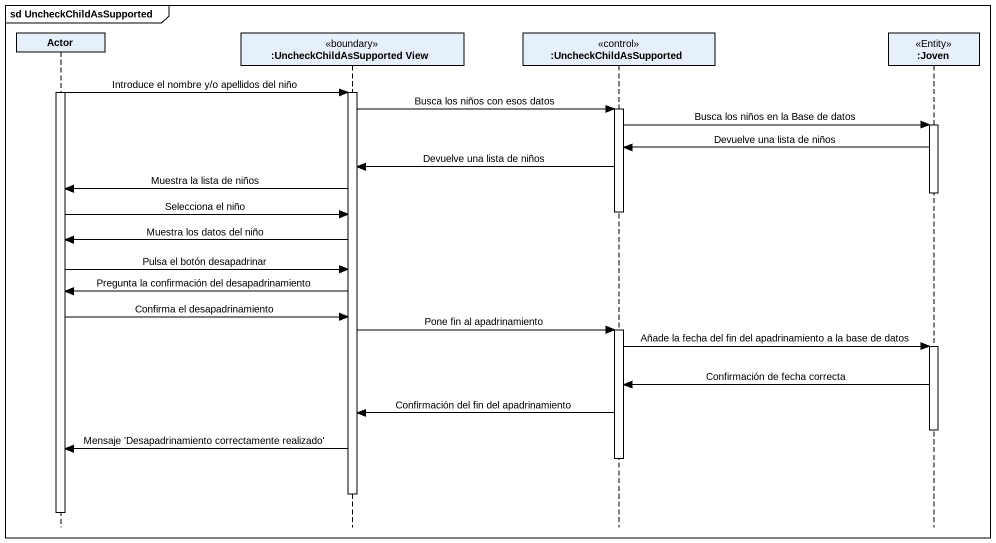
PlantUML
@startuml
mainframe sd UncheckChildAsSupported
hide footbox
participant "Actor" as Actor_
participant ":UncheckChildAsSupported View" as UncheckChildAsSupported_View <<boundary>>
participant ":UncheckChildAsSupported" as UncheckChildAsSupported <<control>>
participant ":Joven" as Joven <<Entity>>

activate Actor_
Actor_ -> UncheckChildAsSupported_View : Introduce el nombre y/o apellidos del niño
activate UncheckChildAsSupported_View
UncheckChildAsSupported_View -> UncheckChildAsSupported : Busca los niños con esos datos
activate UncheckChildAsSupported
UncheckChildAsSupported -> Joven : Busca los niños en la Base de datos
activate Joven
Joven -> UncheckChildAsSupported : Devuelve una lista de niños
UncheckChildAsSupported -> UncheckChildAsSupported_View : Devuelve una lista de niños
UncheckChildAsSupported_View -> Actor_ : Muestra la lista de niños
deactivate Joven
deactivate UncheckChildAsSupported
Actor_ -> UncheckChildAsSupported_View : Selecciona el niño
UncheckChildAsSupported_View -> Actor_ : Muestra los datos del niño
Actor_ -> UncheckChildAsSupported_View : Pulsa el botón desapadrinar
UncheckChildAsSupported_View -> Actor_ : Pregunta la confirmación del desapadrinamiento
Actor_ -> UncheckChildAsSupported_View : Confirma el desapadrinamiento
UncheckChildAsSupported_View -> UncheckChildAsSupported : Pone fin al apadrinamiento
activate UncheckChildAsSupported
UncheckChildAsSupported -> Joven : Añade la fecha del fin del apadrinamiento a la base de datos
activate Joven
Joven -> UncheckChildAsSupported : Confirmación de fecha correcta
UncheckChildAsSupported -> UncheckChildAsSupported_View : Confirmación del fin del apadrinamiento
deactivate Joven
UncheckChildAsSupported_View -> Actor_ : Mensaje 'Desapadrinamiento correctamente realizado'
deactivate UncheckChildAsSupported
deactivate UncheckChildAsSupported_View
deactivate Actor_
@enduml
